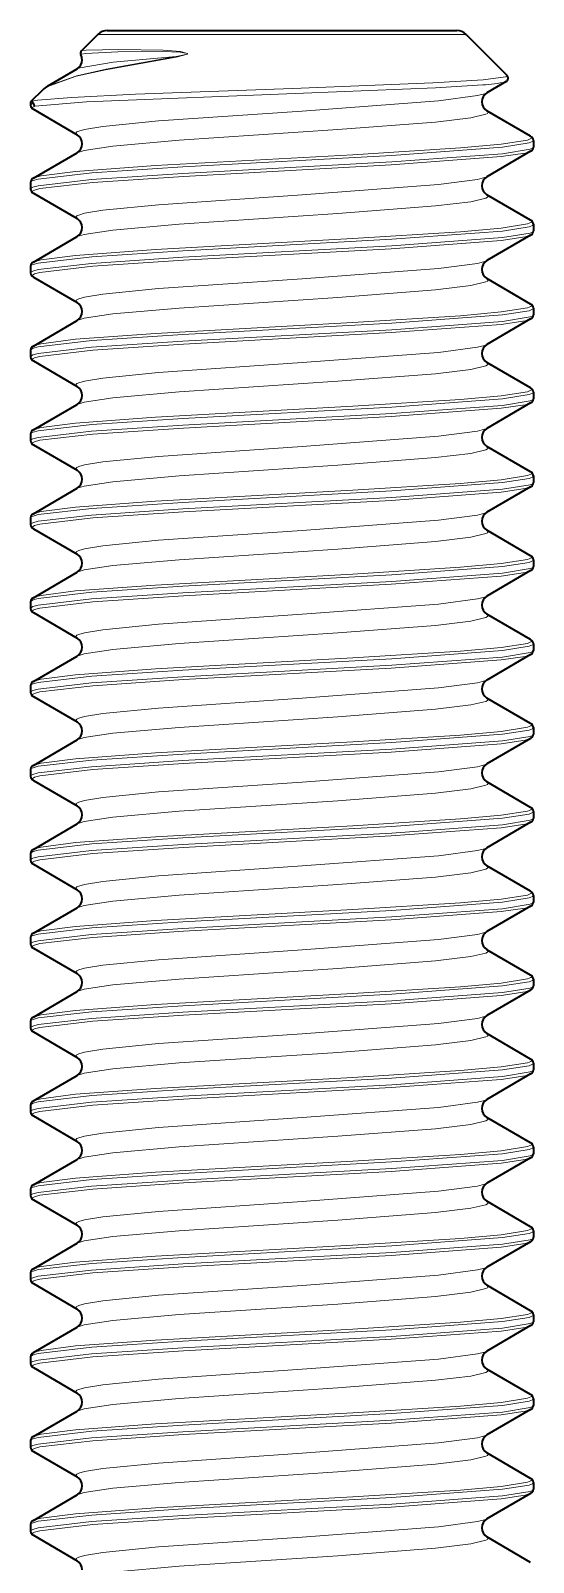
# Model space of a CAD drawing. Extents: x -131 to 1002, y -402 to 783.
# Drawn here: x 419.15 to 422.15, y -392.72 to -383.59 of the extents above; entities that cross this region are included whole.
import ezdxf

# ---------------------------------------------------------------- set-up
doc = ezdxf.new("R2010")
doc.units = 0

msp = doc.modelspace()

# ---------------------------------------------------------------- linework, layer by layer
at = {"color": 7, "lineweight": 35, "ltscale": 0.003435}
msp.add_line((419.5556, -383.6125), (419.4584, -383.7097), dxfattribs=at)
at = {"color": 7, "lineweight": 13, "ltscale": 0.051595}
msp.add_line((419.5556, -383.6125), (421.6194, -383.6125), dxfattribs=at)
at = {"color": 7, "lineweight": 35, "ltscale": 0.048939}
msp.add_line((419.6122, -383.5891), (421.5697, -383.5891), dxfattribs=at)
at = {"color": 7, "lineweight": 35, "ltscale": 0.003191}
msp.add_line((421.5697, -383.5891), (421.6974, -383.5891), dxfattribs=at)
at = {"color": 7, "lineweight": 13, "ltscale": 0.003364}
msp.add_line((421.6194, -383.6125), (421.7539, -383.6125), dxfattribs=at)
at = {"color": 7, "lineweight": 35, "ltscale": 0.008617}
msp.add_line((421.7539, -383.6125), (421.9976, -383.8562), dxfattribs=at)
at = {"color": 7, "lineweight": 13, "ltscale": 3.20525e-05}
msp.add_line((419.4545, -383.7336), (419.4545, -383.7324), dxfattribs=at)
at = {"color": 7, "lineweight": 35, "ltscale": 0.005112}
msp.add_line((419.2562, -383.9196), (419.4331, -383.817), dxfattribs=at)
at = {"color": 7, "lineweight": 13, "ltscale": 8.37602e-05}
msp.add_line((420.024, -383.7437), (420.0229, -383.7469), dxfattribs=at)
at = {"color": 7, "lineweight": 35, "ltscale": 0.00333}
msp.add_line((421.9916, -383.8928), (421.8765, -383.9597), dxfattribs=at)
at = {"color": 7, "lineweight": 35, "ltscale": 0.002551}
msp.add_line((419.2269, -383.9412), (419.1548, -384.0133), dxfattribs=at)
at = {"color": 7, "lineweight": 35, "ltscale": 0.000492096}
msp.add_line((419.1548, -384.0133), (419.1548, -384.033), dxfattribs=at)
at = {"color": 7, "lineweight": 35, "ltscale": 0.007571}
for p, q in [((419.1711, -384.0577), (419.433, -384.2097)), ((422.1384, -384.219), (421.8765, -384.067)), ((419.1711, -384.469), (419.433, -384.317)), ((419.1711, -384.5577), (419.433, -384.7097)), ((422.1384, -384.719), (421.8765, -384.567)), ((419.1711, -384.969), (419.433, -384.817)), ((419.1711, -385.0577), (419.433, -385.2097)), ((422.1384, -385.219), (421.8765, -385.067)), ((419.1711, -385.469), (419.433, -385.317)), ((419.1711, -385.5577), (419.433, -385.7097)), ((422.1384, -385.719), (421.8765, -385.567)), ((419.1711, -385.969), (419.433, -385.817)), ((419.1711, -386.0577), (419.433, -386.2097)), ((422.1384, -386.219), (421.8765, -386.067)), ((419.1711, -386.469), (419.433, -386.317)), ((419.1711, -386.5577), (419.433, -386.7097)), ((422.1384, -386.719), (421.8765, -386.567)), ((419.1711, -386.969), (419.433, -386.817)), ((419.1711, -387.0577), (419.433, -387.2097)), ((422.1384, -387.219), (421.8765, -387.067)), ((419.1711, -387.469), (419.433, -387.317)), ((419.1711, -387.5577), (419.433, -387.7097)), ((422.1384, -387.719), (421.8765, -387.567)), ((419.1711, -387.969), (419.433, -387.817)), ((419.1711, -388.0577), (419.433, -388.2097)), ((422.1384, -388.219), (421.8765, -388.067)), ((419.1711, -388.469), (419.433, -388.317)), ((419.1711, -388.5577), (419.433, -388.7097)), ((422.1384, -388.719), (421.8765, -388.567)), ((419.1711, -388.969), (419.433, -388.817)), ((419.1711, -389.0577), (419.433, -389.2097)), ((422.1384, -389.219), (421.8765, -389.067)), ((419.1711, -389.469), (419.433, -389.317)), ((419.1711, -389.5577), (419.433, -389.7097)), ((422.1384, -389.719), (421.8765, -389.567)), ((419.1711, -389.969), (419.433, -389.817)), ((419.1711, -390.0577), (419.433, -390.2097)), ((422.1384, -390.219), (421.8765, -390.067)), ((419.1711, -390.469), (419.433, -390.317)), ((419.1711, -390.5577), (419.433, -390.7097)), ((422.1384, -390.719), (421.8765, -390.567)), ((419.1711, -390.969), (419.433, -390.817)), ((419.1711, -391.0577), (419.433, -391.2097)), ((422.1384, -391.219), (421.8765, -391.067)), ((419.1711, -391.469), (419.433, -391.317)), ((419.1711, -391.5577), (419.433, -391.7097)), ((422.1384, -391.719), (421.8765, -391.567)), ((419.1711, -391.969), (419.433, -391.817)), ((419.1711, -392.0577), (419.433, -392.2097)), ((422.1384, -392.219), (421.8765, -392.067)), ((419.1711, -392.469), (419.433, -392.317)), ((419.1711, -392.5577), (419.433, -392.7097)), ((422.1384, -392.719), (421.8765, -392.567))]:
    msp.add_line(p, q, dxfattribs=at)
at = {"color": 7, "lineweight": 35, "ltscale": 0.000987244}
for p, q in [((422.1548, -384.2436), (422.1548, -384.2831)), ((419.1548, -384.4936), (419.1548, -384.5331)), ((422.1548, -384.7436), (422.1548, -384.7831)), ((419.1548, -384.9936), (419.1548, -385.0331)), ((422.1548, -385.2436), (422.1548, -385.2831)), ((419.1548, -385.4936), (419.1548, -385.5331)), ((422.1548, -385.7436), (422.1548, -385.7831)), ((419.1548, -385.9936), (419.1548, -386.0331)), ((422.1548, -386.2436), (422.1548, -386.2831)), ((419.1548, -386.4936), (419.1548, -386.5331)), ((422.1548, -386.7436), (422.1548, -386.7831)), ((419.1548, -386.9936), (419.1548, -387.0331)), ((422.1548, -387.2436), (422.1548, -387.2831)), ((419.1548, -387.4936), (419.1548, -387.5331)), ((422.1548, -387.7436), (422.1548, -387.7831)), ((419.1548, -387.9936), (419.1548, -388.0331)), ((422.1548, -388.2436), (422.1548, -388.2831)), ((419.1548, -388.4936), (419.1548, -388.5331)), ((422.1548, -388.7436), (422.1548, -388.7831)), ((419.1548, -388.9936), (419.1548, -389.0331)), ((422.1548, -389.2436), (422.1548, -389.2831)), ((419.1548, -389.4936), (419.1548, -389.5331)), ((422.1548, -389.7436), (422.1548, -389.7831)), ((419.1548, -389.9936), (419.1548, -390.0331)), ((422.1548, -390.2436), (422.1548, -390.2831)), ((419.1548, -390.4936), (419.1548, -390.5331)), ((422.1548, -390.7436), (422.1548, -390.7831)), ((419.1548, -390.9936), (419.1548, -391.0331)), ((422.1548, -391.2436), (422.1548, -391.2831)), ((419.1548, -391.4936), (419.1548, -391.5331)), ((422.1548, -391.7436), (422.1548, -391.7831)), ((419.1548, -391.9936), (419.1548, -392.0331)), ((422.1548, -392.2436), (422.1548, -392.2831)), ((419.1548, -392.4936), (419.1548, -392.5331))]:
    msp.add_line(p, q, dxfattribs=at)
at = {"color": 7, "lineweight": 35, "ltscale": 0.00757}
for p, q in [((422.1384, -384.3077), (421.8765, -384.4597)), ((422.1384, -384.8077), (421.8765, -384.9597)), ((422.1384, -385.3077), (421.8765, -385.4597)), ((422.1384, -385.8077), (421.8765, -385.9597)), ((422.1384, -386.3077), (421.8765, -386.4597)), ((422.1384, -386.8077), (421.8765, -386.9597)), ((422.1384, -387.3077), (421.8765, -387.4597)), ((422.1384, -387.8077), (421.8765, -387.9597)), ((422.1384, -388.3077), (421.8765, -388.4597)), ((422.1384, -388.8077), (421.8765, -388.9597)), ((422.1384, -389.3077), (421.8765, -389.4597)), ((422.1384, -389.8077), (421.8765, -389.9597)), ((422.1384, -390.3077), (421.8765, -390.4597)), ((422.1384, -390.8077), (421.8765, -390.9597)), ((422.1384, -391.3077), (421.8765, -391.4597)), ((422.1384, -391.8077), (421.8765, -391.9597)), ((422.1384, -392.3077), (421.8765, -392.4597))]:
    msp.add_line(p, q, dxfattribs=at)
at = {"color": 7, "lineweight": 13}
for points in [[(419.4545, -383.7324), (419.4553, -383.7315), (419.4586, -383.7299), (419.4834, -383.7252), (419.6758, -383.7149)], [(419.4584, -383.7097), (419.4625, -383.7081), (419.4853, -383.7053), (419.6806, -383.7007)], [(419.6758, -383.7149), (419.9418, -383.7136), (420.0465, -383.7179), (420.0904, -383.7257), (420.0911, -383.7266), (420.0911, -383.7277), (420.0902, -383.7287), (420.024, -383.7437)], [(419.6806, -383.7007), (419.945, -383.7062), (420.0486, -383.7141), (420.0915, -383.7251), (420.091, -383.7289), (420.0229, -383.7469)], [(420.0229, -383.7469), (419.601, -383.8218), (419.4263, -383.8614), (419.2513, -383.9233), (419.2269, -383.9412)], [(420.024, -383.7437), (419.6046, -383.8185), (419.4309, -383.8579), (419.2562, -383.9196)], [(420.024, -383.7437), (419.6477, -383.7772), (419.4504, -383.8098), (419.4331, -383.817)], [(421.8554, -383.8814), (421.5551, -383.8998), (420.719, -383.9332), (419.7802, -383.968), (419.4, -383.9869), (419.1956, -384.0043), (419.1635, -384.0103), (419.1553, -384.0133)], [(421.8522, -383.9129), (421.5699, -383.9304), (420.7834, -383.9623), (419.4877, -384.0134), (419.1801, -384.0389)], [(421.9977, -383.8563), (421.9984, -383.8575), (421.9984, -383.859), (421.9966, -383.8608), (421.9879, -383.8644), (421.8554, -383.8814)], [(421.8765, -383.9597), (421.8639, -383.9653), (421.8217, -383.9763), (421.5895, -384.0071), (420.7746, -384.0681), (419.9175, -384.127), (419.5847, -384.1599), (419.476, -384.1779), (419.4413, -384.188), (419.4312, -384.1931), (419.4272, -384.1965), (419.426, -384.1983), (419.4254, -384.2008)], [(421.8841, -384.0758), (421.8828, -384.0796), (421.8804, -384.082), (421.872, -384.087), (421.781, -384.1086), (421.5699, -384.134), (420.9869, -384.1791), (420.0416, -384.2424), (419.6455, -384.2775), (419.4744, -384.3033), (419.433, -384.317)], [(419.1711, -384.469), (419.1815, -384.4644), (419.2168, -384.4552), (419.4229, -384.4288), (419.8991, -384.3936), (421.0771, -384.3284), (421.7192, -384.288), (421.9619, -384.2661)], [(421.9619, -384.2661), (422.1187, -384.2412), (422.14, -384.2327), (422.1433, -384.2298), (422.1442, -384.2284), (422.1447, -384.2263)], [(421.9711, -384.2834), (422.1287, -384.2585), (422.15, -384.25), (422.1533, -384.2471), (422.1543, -384.2457), (422.1548, -384.2436)], [(419.1548, -384.4936), (419.1553, -384.4914), (419.1564, -384.49), (419.1599, -384.4871), (419.1689, -384.4827), (419.2, -384.4741), (419.5193, -384.437), (420.0629, -384.4009), (421.3105, -384.3326), (421.9711, -384.2834)], [(419.1548, -384.5331), (419.1553, -384.5309), (419.1563, -384.5294), (419.1598, -384.5265), (419.1687, -384.5222), (419.1996, -384.5135), (419.5185, -384.4764), (420.062, -384.4403), (421.3101, -384.372), (421.9711, -384.3228)], [(419.1648, -384.5504), (419.1653, -384.5482), (419.1663, -384.5467), (419.1698, -384.5438), (419.1787, -384.5395), (419.2095, -384.5308), (419.5267, -384.4937), (420.0667, -384.4576), (421.3069, -384.3893), (421.9628, -384.3401)], [(422.1384, -384.3077), (422.1053, -384.3187), (421.9628, -384.3401)], [(422.1548, -384.2831), (422.1545, -384.2845), (422.1526, -384.2873), (422.1488, -384.2901), (422.1357, -384.2957), (421.9711, -384.3228)], [(421.8765, -384.4597), (421.8639, -384.4653), (421.8217, -384.4763), (421.5895, -384.5071), (420.7746, -384.5681), (419.9175, -384.627), (419.5847, -384.6599), (419.476, -384.6779), (419.4413, -384.688), (419.4312, -384.6931), (419.4272, -384.6965), (419.426, -384.6983), (419.4254, -384.7008)], [(421.8841, -384.5758), (421.8828, -384.5796), (421.8804, -384.582), (421.872, -384.587), (421.781, -384.6086), (421.5699, -384.634), (420.9869, -384.6791), (420.0416, -384.7424), (419.6455, -384.7775), (419.4744, -384.8033), (419.433, -384.817)], [(421.9619, -384.7661), (422.1187, -384.7412), (422.14, -384.7327), (422.1433, -384.7298), (422.1442, -384.7284), (422.1447, -384.7263)], [(419.1548, -384.9936), (419.1553, -384.9914), (419.1564, -384.99), (419.1599, -384.9871), (419.1689, -384.9827), (419.2, -384.9741), (419.5193, -384.937), (420.0629, -384.9009), (421.3105, -384.8326), (421.9711, -384.7834)], [(419.1548, -385.0331), (419.1553, -385.0309), (419.1563, -385.0294), (419.1598, -385.0265), (419.1687, -385.0222), (419.1996, -385.0135), (419.5185, -384.9764), (420.062, -384.9403), (421.3101, -384.872), (421.9711, -384.8228)], [(419.1711, -384.969), (419.1815, -384.9644), (419.2168, -384.9552), (419.4229, -384.9288), (419.8991, -384.8936), (421.0771, -384.8284), (421.7192, -384.788), (421.9619, -384.7661)], [(422.1384, -384.8077), (422.1053, -384.8187), (421.9628, -384.8401)], [(421.9711, -384.7834), (422.1287, -384.7585), (422.15, -384.75), (422.1533, -384.7471), (422.1543, -384.7457), (422.1548, -384.7436)], [(422.1548, -384.7831), (422.1545, -384.7845), (422.1526, -384.7873), (422.1488, -384.7901), (422.1357, -384.7957), (421.9711, -384.8228)], [(419.1648, -385.0504), (419.1653, -385.0482), (419.1663, -385.0467), (419.1698, -385.0438), (419.1787, -385.0395), (419.2095, -385.0308), (419.5267, -384.9937), (420.0667, -384.9576), (421.3069, -384.8893), (421.9628, -384.8401)], [(421.8765, -384.9597), (421.8639, -384.9653), (421.8217, -384.9763), (421.5895, -385.0071), (420.7746, -385.0681), (419.9175, -385.127), (419.5847, -385.1599), (419.476, -385.1779), (419.4413, -385.188), (419.4312, -385.1931), (419.4272, -385.1965), (419.426, -385.1983), (419.4254, -385.2008)], [(421.8841, -385.0758), (421.8828, -385.0796), (421.8804, -385.082), (421.872, -385.087), (421.781, -385.1086), (421.5699, -385.134), (420.9869, -385.1791), (420.0416, -385.2424), (419.6455, -385.2775), (419.4744, -385.3033), (419.433, -385.317)], [(419.1548, -385.4936), (419.1553, -385.4914), (419.1564, -385.49), (419.1599, -385.4871), (419.1689, -385.4827), (419.2, -385.4741), (419.5193, -385.437), (420.0629, -385.4009), (421.3105, -385.3326), (421.9711, -385.2834)], [(419.1711, -385.469), (419.1815, -385.4644), (419.2168, -385.4552), (419.4229, -385.4288), (419.8991, -385.3936), (421.0771, -385.3284), (421.7192, -385.288), (421.9619, -385.2661)], [(421.9619, -385.2661), (422.1187, -385.2412), (422.14, -385.2327), (422.1433, -385.2298), (422.1442, -385.2284), (422.1447, -385.2263)], [(421.9711, -385.2834), (422.1287, -385.2585), (422.15, -385.25), (422.1533, -385.2471), (422.1543, -385.2457), (422.1548, -385.2436)], [(422.1548, -385.2831), (422.1545, -385.2845), (422.1526, -385.2873), (422.1488, -385.2901), (422.1357, -385.2957), (421.9711, -385.3228)], [(419.1548, -385.5331), (419.1553, -385.5309), (419.1563, -385.5294), (419.1598, -385.5265), (419.1687, -385.5222), (419.1996, -385.5135), (419.5185, -385.4764), (420.062, -385.4403), (421.3101, -385.372), (421.9711, -385.3228)], [(419.1648, -385.5504), (419.1653, -385.5482), (419.1663, -385.5467), (419.1698, -385.5438), (419.1787, -385.5395), (419.2095, -385.5308), (419.5267, -385.4937), (420.0667, -385.4576), (421.3069, -385.3893), (421.9628, -385.3401)], [(422.1384, -385.3077), (422.1053, -385.3187), (421.9628, -385.3401)], [(421.8765, -385.4597), (421.8639, -385.4653), (421.8217, -385.4763), (421.5895, -385.5071), (420.7746, -385.5681), (419.9175, -385.627), (419.5847, -385.6599), (419.476, -385.6779), (419.4413, -385.688), (419.4312, -385.6931), (419.4272, -385.6965), (419.426, -385.6983), (419.4254, -385.7008)], [(421.8841, -385.5758), (421.8828, -385.5796), (421.8804, -385.582), (421.872, -385.587), (421.781, -385.6086), (421.5699, -385.634), (420.9869, -385.6791), (420.0416, -385.7424), (419.6455, -385.7775), (419.4744, -385.8033), (419.433, -385.817)], [(421.9619, -385.7661), (422.1187, -385.7412), (422.14, -385.7327), (422.1433, -385.7298), (422.1442, -385.7284), (422.1447, -385.7263)], [(419.1548, -385.9936), (419.1553, -385.9914), (419.1564, -385.99), (419.1599, -385.9871), (419.1689, -385.9827), (419.2, -385.9741), (419.5193, -385.937), (420.0629, -385.9009), (421.3105, -385.8326), (421.9711, -385.7834)], [(419.1548, -386.0331), (419.1553, -386.0309), (419.1563, -386.0294), (419.1598, -386.0265), (419.1687, -386.0222), (419.1996, -386.0135), (419.5185, -385.9764), (420.062, -385.9403), (421.3101, -385.872), (421.9711, -385.8228)], [(419.1711, -385.969), (419.1815, -385.9644), (419.2168, -385.9552), (419.4229, -385.9288), (419.8991, -385.8936), (421.0771, -385.8284), (421.7192, -385.788), (421.9619, -385.7661)], [(422.1384, -385.8077), (422.1053, -385.8187), (421.9628, -385.8401)], [(421.9711, -385.7834), (422.1287, -385.7585), (422.15, -385.75), (422.1533, -385.7471), (422.1543, -385.7457), (422.1548, -385.7436)], [(422.1548, -385.7831), (422.1545, -385.7845), (422.1526, -385.7873), (422.1488, -385.7901), (422.1357, -385.7957), (421.9711, -385.8228)], [(419.1648, -386.0504), (419.1653, -386.0482), (419.1663, -386.0467), (419.1698, -386.0438), (419.1787, -386.0395), (419.2095, -386.0308), (419.5267, -385.9937), (420.0667, -385.9576), (421.3069, -385.8893), (421.9628, -385.8401)], [(421.8765, -385.9597), (421.8639, -385.9653), (421.8217, -385.9763), (421.5895, -386.0071), (420.7746, -386.0681), (419.9175, -386.127), (419.5847, -386.1599), (419.476, -386.1779), (419.4413, -386.188), (419.4312, -386.1931), (419.4272, -386.1965), (419.426, -386.1983), (419.4254, -386.2008)], [(421.8841, -386.0758), (421.8828, -386.0796), (421.8804, -386.082), (421.872, -386.087), (421.781, -386.1086), (421.5699, -386.134), (420.9869, -386.1791), (420.0416, -386.2424), (419.6455, -386.2775), (419.4744, -386.3033), (419.433, -386.317)], [(419.1548, -386.4936), (419.1553, -386.4914), (419.1564, -386.49), (419.1599, -386.4871), (419.1689, -386.4827), (419.2, -386.4741), (419.5193, -386.437), (420.0629, -386.4009), (421.3105, -386.3326), (421.9711, -386.2834)], [(419.1711, -386.469), (419.1815, -386.4644), (419.2168, -386.4552), (419.4229, -386.4288), (419.8991, -386.3936), (421.0771, -386.3284), (421.7192, -386.288), (421.9619, -386.2661)], [(421.9619, -386.2661), (422.1187, -386.2412), (422.14, -386.2327), (422.1433, -386.2298), (422.1442, -386.2284), (422.1447, -386.2263)], [(421.9711, -386.2834), (422.1287, -386.2585), (422.15, -386.25), (422.1533, -386.2471), (422.1543, -386.2457), (422.1548, -386.2436)], [(422.1548, -386.2831), (422.1545, -386.2845), (422.1526, -386.2873), (422.1488, -386.2901), (422.1357, -386.2957), (421.9711, -386.3228)], [(419.1548, -386.5331), (419.1553, -386.5309), (419.1563, -386.5294), (419.1598, -386.5265), (419.1687, -386.5222), (419.1996, -386.5135), (419.5185, -386.4764), (420.062, -386.4403), (421.3101, -386.372), (421.9711, -386.3228)], [(419.1648, -386.5504), (419.1653, -386.5482), (419.1663, -386.5467), (419.1698, -386.5438), (419.1787, -386.5395), (419.2095, -386.5308), (419.5267, -386.4937), (420.0667, -386.4576), (421.3069, -386.3893), (421.9628, -386.3401)], [(422.1384, -386.3077), (422.1053, -386.3187), (421.9628, -386.3401)], [(421.8765, -386.4597), (421.8639, -386.4653), (421.8217, -386.4763), (421.5895, -386.5071), (420.7746, -386.5681), (419.9175, -386.627), (419.5847, -386.6599), (419.476, -386.6779), (419.4413, -386.688), (419.4312, -386.6931), (419.4272, -386.6965), (419.426, -386.6983), (419.4254, -386.7008)], [(421.8841, -386.5758), (421.8828, -386.5796), (421.8804, -386.582), (421.872, -386.587), (421.781, -386.6086), (421.5699, -386.634), (420.9869, -386.6791), (420.0416, -386.7424), (419.6455, -386.7775), (419.4744, -386.8033), (419.433, -386.817)], [(421.9619, -386.7661), (422.1187, -386.7412), (422.14, -386.7327), (422.1433, -386.7298), (422.1442, -386.7284), (422.1447, -386.7263)], [(421.9711, -386.7834), (422.1287, -386.7585), (422.15, -386.75), (422.1533, -386.7471), (422.1543, -386.7457), (422.1548, -386.7436)], [(419.1548, -386.9936), (419.1553, -386.9914), (419.1564, -386.99), (419.1599, -386.9871), (419.1689, -386.9827), (419.2, -386.9741), (419.5193, -386.937), (420.0629, -386.9009), (421.3105, -386.8326), (421.9711, -386.7834)], [(419.1548, -387.0331), (419.1553, -387.0309), (419.1563, -387.0294), (419.1598, -387.0265), (419.1687, -387.0222), (419.1996, -387.0135), (419.5185, -386.9764), (420.062, -386.9403), (421.3101, -386.872), (421.9711, -386.8228)], [(419.1711, -386.969), (419.1815, -386.9644), (419.2168, -386.9552), (419.4229, -386.9288), (419.8991, -386.8936), (421.0771, -386.8284), (421.7192, -386.788), (421.9619, -386.7661)], [(422.1384, -386.8077), (422.1053, -386.8187), (421.9628, -386.8401)], [(422.1548, -386.7831), (422.1545, -386.7845), (422.1526, -386.7873), (422.1488, -386.7901), (422.1357, -386.7957), (421.9711, -386.8228)], [(419.1648, -387.0504), (419.1653, -387.0482), (419.1663, -387.0467), (419.1698, -387.0438), (419.1787, -387.0395), (419.2095, -387.0308), (419.5267, -386.9937), (420.0667, -386.9576), (421.3069, -386.8893), (421.9628, -386.8401)], [(421.8765, -386.9597), (421.8639, -386.9653), (421.8217, -386.9763), (421.5895, -387.0071), (420.7746, -387.0681), (419.9175, -387.127), (419.5847, -387.1599), (419.476, -387.1779), (419.4413, -387.188), (419.4312, -387.1931), (419.4272, -387.1965), (419.426, -387.1983), (419.4254, -387.2008)], [(421.8841, -387.0758), (421.8828, -387.0796), (421.8804, -387.082), (421.872, -387.087), (421.781, -387.1086), (421.5699, -387.134), (420.9869, -387.1791), (420.0416, -387.2424), (419.6455, -387.2775), (419.4744, -387.3033), (419.433, -387.317)], [(419.1548, -387.4936), (419.1553, -387.4914), (419.1564, -387.49), (419.1599, -387.4871), (419.1689, -387.4827), (419.2, -387.4741), (419.5193, -387.437), (420.0629, -387.4009), (421.3105, -387.3326), (421.9711, -387.2834)], [(419.1711, -387.469), (419.1815, -387.4644), (419.2168, -387.4552), (419.4229, -387.4288), (419.8991, -387.3936), (421.0771, -387.3284), (421.7192, -387.288), (421.9619, -387.2661)], [(421.9619, -387.2661), (422.1187, -387.2412), (422.14, -387.2327), (422.1433, -387.2298), (422.1442, -387.2284), (422.1447, -387.2263)], [(421.9711, -387.2834), (422.1287, -387.2585), (422.15, -387.25), (422.1533, -387.2471), (422.1543, -387.2457), (422.1548, -387.2436)], [(422.1548, -387.2831), (422.1545, -387.2845), (422.1526, -387.2873), (422.1488, -387.2901), (422.1357, -387.2957), (421.9711, -387.3228)], [(419.1548, -387.5331), (419.1553, -387.5309), (419.1563, -387.5294), (419.1598, -387.5265), (419.1687, -387.5222), (419.1996, -387.5135), (419.5185, -387.4764), (420.062, -387.4403), (421.3101, -387.372), (421.9711, -387.3228)], [(419.1648, -387.5504), (419.1653, -387.5482), (419.1663, -387.5467), (419.1698, -387.5438), (419.1787, -387.5395), (419.2095, -387.5308), (419.5267, -387.4937), (420.0667, -387.4576), (421.3069, -387.3893), (421.9628, -387.3401)], [(422.1384, -387.3077), (422.1053, -387.3187), (421.9628, -387.3401)], [(421.8765, -387.4597), (421.8639, -387.4653), (421.8217, -387.4763), (421.5895, -387.5071), (420.7746, -387.5681), (419.9175, -387.627), (419.5847, -387.6599), (419.476, -387.6779), (419.4413, -387.688), (419.4312, -387.6931), (419.4272, -387.6965), (419.426, -387.6983), (419.4254, -387.7008)], [(421.8841, -387.5758), (421.8828, -387.5796), (421.8804, -387.582), (421.872, -387.587), (421.781, -387.6086), (421.5699, -387.634), (420.9869, -387.6791), (420.0416, -387.7424), (419.6455, -387.7775), (419.4744, -387.8033), (419.433, -387.817)], [(421.9619, -387.7661), (422.1187, -387.7412), (422.14, -387.7327), (422.1433, -387.7298), (422.1442, -387.7284), (422.1447, -387.7263)], [(421.9711, -387.7834), (422.1287, -387.7585), (422.15, -387.75), (422.1533, -387.7471), (422.1543, -387.7457), (422.1548, -387.7436)], [(419.1548, -387.9936), (419.1553, -387.9914), (419.1564, -387.99), (419.1599, -387.9871), (419.1689, -387.9827), (419.2, -387.9741), (419.5193, -387.937), (420.0629, -387.9009), (421.3105, -387.8326), (421.9711, -387.7834)], [(419.1548, -388.0331), (419.1553, -388.0309), (419.1563, -388.0294), (419.1598, -388.0265), (419.1687, -388.0222), (419.1996, -388.0135), (419.5185, -387.9764), (420.062, -387.9403), (421.3101, -387.872), (421.9711, -387.8228)], [(419.1648, -388.0504), (419.1653, -388.0482), (419.1663, -388.0467), (419.1698, -388.0438), (419.1787, -388.0395), (419.2095, -388.0308), (419.5267, -387.9937), (420.0667, -387.9576), (421.3069, -387.8893), (421.9628, -387.8401)], [(419.1711, -387.969), (419.1815, -387.9644), (419.2168, -387.9552), (419.4229, -387.9288), (419.8991, -387.8936), (421.0771, -387.8284), (421.7192, -387.788), (421.9619, -387.7661)], [(422.1384, -387.8077), (422.1053, -387.8187), (421.9628, -387.8401)], [(422.1548, -387.7831), (422.1545, -387.7845), (422.1526, -387.7873), (422.1488, -387.7901), (422.1357, -387.7957), (421.9711, -387.8228)], [(421.8765, -387.9597), (421.8639, -387.9653), (421.8217, -387.9763), (421.5895, -388.0071), (420.7746, -388.0681), (419.9175, -388.127), (419.5847, -388.1599), (419.476, -388.1779), (419.4413, -388.188), (419.4312, -388.1931), (419.4272, -388.1965), (419.426, -388.1983), (419.4254, -388.2008)], [(421.8841, -388.0758), (421.8828, -388.0796), (421.8804, -388.082), (421.872, -388.087), (421.781, -388.1086), (421.5699, -388.134), (420.9869, -388.1791), (420.0416, -388.2424), (419.6455, -388.2775), (419.4744, -388.3033), (419.433, -388.317)], [(419.1548, -388.4936), (419.1553, -388.4914), (419.1564, -388.49), (419.1599, -388.4871), (419.1689, -388.4827), (419.2, -388.4741), (419.5193, -388.437), (420.0629, -388.4009), (421.3105, -388.3326), (421.9711, -388.2834)], [(419.1711, -388.469), (419.1815, -388.4644), (419.2168, -388.4552), (419.4229, -388.4288), (419.8991, -388.3936), (421.0771, -388.3284), (421.7192, -388.288), (421.9619, -388.2661)], [(421.9619, -388.2661), (422.1187, -388.2412), (422.14, -388.2327), (422.1433, -388.2298), (422.1442, -388.2284), (422.1447, -388.2263)], [(421.9711, -388.2834), (422.1287, -388.2585), (422.15, -388.25), (422.1533, -388.2471), (422.1543, -388.2457), (422.1548, -388.2436)], [(422.1548, -388.2831), (422.1545, -388.2845), (422.1526, -388.2873), (422.1488, -388.2901), (422.1357, -388.2957), (421.9711, -388.3228)], [(419.1548, -388.5331), (419.1553, -388.5309), (419.1563, -388.5294), (419.1598, -388.5265), (419.1687, -388.5222), (419.1996, -388.5135), (419.5185, -388.4764), (420.062, -388.4403), (421.3101, -388.372), (421.9711, -388.3228)], [(419.1648, -388.5504), (419.1653, -388.5482), (419.1663, -388.5467), (419.1698, -388.5438), (419.1787, -388.5395), (419.2095, -388.5308), (419.5267, -388.4937), (420.0667, -388.4576), (421.3069, -388.3893), (421.9628, -388.3401)], [(422.1384, -388.3077), (422.1053, -388.3187), (421.9628, -388.3401)], [(421.8765, -388.4597), (421.8639, -388.4653), (421.8217, -388.4763), (421.5895, -388.5071), (420.7746, -388.5681), (419.9175, -388.627), (419.5847, -388.6599), (419.476, -388.6779), (419.4413, -388.688), (419.4312, -388.6931), (419.4272, -388.6965), (419.426, -388.6983), (419.4254, -388.7008)], [(421.8841, -388.5758), (421.8828, -388.5796), (421.8804, -388.582), (421.872, -388.587), (421.781, -388.6086), (421.5699, -388.634), (420.9869, -388.6791), (420.0416, -388.7424), (419.6455, -388.7775), (419.4744, -388.8033), (419.433, -388.817)], [(421.9619, -388.7661), (422.1187, -388.7412), (422.14, -388.7327), (422.1433, -388.7298), (422.1442, -388.7284), (422.1447, -388.7263)], [(421.9711, -388.7834), (422.1287, -388.7585), (422.15, -388.75), (422.1533, -388.7471), (422.1543, -388.7457), (422.1548, -388.7436)], [(419.1548, -388.9936), (419.1553, -388.9914), (419.1564, -388.99), (419.1599, -388.9871), (419.1689, -388.9827), (419.2, -388.9741), (419.5193, -388.937), (420.0629, -388.9009), (421.3105, -388.8326), (421.9711, -388.7834)], [(419.1548, -389.0331), (419.1553, -389.0309), (419.1563, -389.0294), (419.1598, -389.0265), (419.1687, -389.0222), (419.1996, -389.0135), (419.5185, -388.9764), (420.062, -388.9403), (421.3101, -388.872), (421.9711, -388.8228)], [(419.1648, -389.0504), (419.1653, -389.0482), (419.1663, -389.0467), (419.1698, -389.0438), (419.1787, -389.0395), (419.2095, -389.0308), (419.5267, -388.9937), (420.0667, -388.9576), (421.3069, -388.8893), (421.9628, -388.8401)], [(419.1711, -388.969), (419.1815, -388.9644), (419.2168, -388.9552), (419.4229, -388.9288), (419.8991, -388.8936), (421.0771, -388.8284), (421.7192, -388.788), (421.9619, -388.7661)], [(422.1384, -388.8077), (422.1053, -388.8187), (421.9628, -388.8401)], [(422.1548, -388.7831), (422.1545, -388.7845), (422.1526, -388.7873), (422.1488, -388.7901), (422.1357, -388.7957), (421.9711, -388.8228)], [(421.8765, -388.9597), (421.8639, -388.9653), (421.8217, -388.9763), (421.5895, -389.0071), (420.7746, -389.0681), (419.9175, -389.127), (419.5847, -389.1599), (419.476, -389.1779), (419.4413, -389.188), (419.4312, -389.1931), (419.4272, -389.1965), (419.426, -389.1983), (419.4254, -389.2008)], [(421.8841, -389.0758), (421.8828, -389.0796), (421.8804, -389.082), (421.872, -389.087), (421.781, -389.1086), (421.5699, -389.134), (420.9869, -389.1791), (420.0416, -389.2424), (419.6455, -389.2775), (419.4744, -389.3033), (419.433, -389.317)], [(419.1548, -389.4936), (419.1553, -389.4914), (419.1564, -389.49), (419.1599, -389.4871), (419.1689, -389.4827), (419.2, -389.4741), (419.5193, -389.437), (420.0629, -389.4009), (421.3105, -389.3326), (421.9711, -389.2834)], [(419.1711, -389.469), (419.1815, -389.4644), (419.2168, -389.4552), (419.4229, -389.4288), (419.8991, -389.3936), (421.0771, -389.3284), (421.7192, -389.288), (421.9619, -389.2661)], [(421.9619, -389.2661), (422.1187, -389.2412), (422.14, -389.2327), (422.1433, -389.2298), (422.1442, -389.2284), (422.1447, -389.2263)], [(421.9711, -389.2834), (422.1287, -389.2585), (422.15, -389.25), (422.1533, -389.2471), (422.1543, -389.2457), (422.1548, -389.2436)], [(422.1548, -389.2831), (422.1545, -389.2845), (422.1526, -389.2873), (422.1488, -389.2901), (422.1357, -389.2957), (421.9711, -389.3228)], [(419.1548, -389.5331), (419.1553, -389.5309), (419.1563, -389.5294), (419.1598, -389.5265), (419.1687, -389.5222), (419.1996, -389.5135), (419.5185, -389.4764), (420.062, -389.4403), (421.3101, -389.372), (421.9711, -389.3228)], [(419.1648, -389.5504), (419.1653, -389.5482), (419.1663, -389.5467), (419.1698, -389.5438), (419.1787, -389.5395), (419.2095, -389.5308), (419.5267, -389.4937), (420.0667, -389.4576), (421.3069, -389.3893), (421.9628, -389.3401)], [(422.1384, -389.3077), (422.1053, -389.3187), (421.9628, -389.3401)], [(421.8765, -389.4597), (421.8639, -389.4653), (421.8217, -389.4763), (421.5895, -389.5071), (420.7746, -389.5681), (419.9175, -389.627), (419.5847, -389.6599), (419.476, -389.6779), (419.4413, -389.688), (419.4312, -389.6931), (419.4272, -389.6965), (419.426, -389.6983), (419.4254, -389.7008)], [(421.8841, -389.5758), (421.8828, -389.5796), (421.8804, -389.582), (421.872, -389.587), (421.781, -389.6086), (421.5699, -389.634), (420.9869, -389.6791), (420.0416, -389.7424), (419.6455, -389.7775), (419.4744, -389.8033), (419.433, -389.817)], [(421.9619, -389.7661), (422.1187, -389.7412), (422.14, -389.7327), (422.1433, -389.7298), (422.1442, -389.7284), (422.1447, -389.7263)], [(421.9711, -389.7834), (422.1287, -389.7585), (422.15, -389.75), (422.1533, -389.7471), (422.1543, -389.7457), (422.1548, -389.7436)], [(419.1548, -389.9936), (419.1553, -389.9914), (419.1564, -389.99), (419.1599, -389.9871), (419.1689, -389.9827), (419.2, -389.9741), (419.5193, -389.937), (420.0629, -389.9009), (421.3105, -389.8326), (421.9711, -389.7834)], [(419.1548, -390.0331), (419.1553, -390.0309), (419.1563, -390.0294), (419.1598, -390.0265), (419.1687, -390.0222), (419.1996, -390.0135), (419.5185, -389.9764), (420.062, -389.9403), (421.3101, -389.872), (421.9711, -389.8228)], [(419.1648, -390.0504), (419.1653, -390.0482), (419.1663, -390.0467), (419.1698, -390.0438), (419.1787, -390.0395), (419.2095, -390.0308), (419.5267, -389.9937), (420.0667, -389.9576), (421.3069, -389.8893), (421.9628, -389.8401)], [(419.1711, -389.969), (419.1815, -389.9644), (419.2168, -389.9552), (419.4229, -389.9288), (419.8991, -389.8936), (421.0771, -389.8284), (421.7192, -389.788), (421.9619, -389.7661)], [(422.1384, -389.8077), (422.1053, -389.8187), (421.9628, -389.8401)], [(422.1548, -389.7831), (422.1545, -389.7845), (422.1526, -389.7873), (422.1488, -389.7901), (422.1357, -389.7957), (421.9711, -389.8228)], [(421.8765, -389.9597), (421.8639, -389.9653), (421.8217, -389.9763), (421.5895, -390.0071), (420.7746, -390.0681), (419.9175, -390.127), (419.5847, -390.1599), (419.476, -390.1779), (419.4413, -390.188), (419.4312, -390.1931), (419.4272, -390.1965), (419.426, -390.1983), (419.4254, -390.2008)], [(421.8841, -390.0758), (421.8828, -390.0796), (421.8804, -390.082), (421.872, -390.087), (421.781, -390.1086), (421.5699, -390.134), (420.9869, -390.1791), (420.0416, -390.2424), (419.6455, -390.2775), (419.4744, -390.3033), (419.433, -390.317)], [(419.1548, -390.4936), (419.1553, -390.4914), (419.1564, -390.49), (419.1599, -390.4871), (419.1689, -390.4827), (419.2, -390.4741), (419.5193, -390.437), (420.0629, -390.4009), (421.3105, -390.3326), (421.9711, -390.2834)], [(419.1711, -390.469), (419.1815, -390.4644), (419.2168, -390.4552), (419.4229, -390.4288), (419.8991, -390.3936), (421.0771, -390.3284), (421.7192, -390.288), (421.9619, -390.2661)], [(421.9619, -390.2661), (422.1187, -390.2412), (422.14, -390.2327), (422.1433, -390.2298), (422.1442, -390.2284), (422.1447, -390.2263)], [(421.9711, -390.2834), (422.1287, -390.2585), (422.15, -390.25), (422.1533, -390.2471), (422.1543, -390.2457), (422.1548, -390.2436)], [(422.1548, -390.2831), (422.1545, -390.2845), (422.1526, -390.2873), (422.1488, -390.2901), (422.1357, -390.2957), (421.9711, -390.3228)], [(419.1548, -390.5331), (419.1553, -390.5309), (419.1563, -390.5294), (419.1598, -390.5265), (419.1687, -390.5222), (419.1996, -390.5135), (419.5185, -390.4764), (420.062, -390.4403), (421.3101, -390.372), (421.9711, -390.3228)], [(419.1648, -390.5504), (419.1653, -390.5482), (419.1663, -390.5467), (419.1698, -390.5438), (419.1787, -390.5395), (419.2095, -390.5308), (419.5267, -390.4937), (420.0667, -390.4576), (421.3069, -390.3893), (421.9628, -390.3401)], [(422.1384, -390.3077), (422.1053, -390.3187), (421.9628, -390.3401)], [(421.8765, -390.4597), (421.8639, -390.4653), (421.8217, -390.4763), (421.5895, -390.5071), (420.7746, -390.5681), (419.9175, -390.627), (419.5847, -390.6599), (419.476, -390.6779), (419.4413, -390.688), (419.4312, -390.6931), (419.4272, -390.6965), (419.426, -390.6983), (419.4254, -390.7008)], [(421.8841, -390.5758), (421.8828, -390.5796), (421.8804, -390.582), (421.872, -390.587), (421.781, -390.6086), (421.5699, -390.634), (420.9869, -390.6791), (420.0416, -390.7424), (419.6455, -390.7775), (419.4744, -390.8033), (419.433, -390.817)], [(421.9619, -390.7661), (422.1187, -390.7412), (422.14, -390.7327), (422.1433, -390.7298), (422.1442, -390.7284), (422.1447, -390.7263)], [(421.9711, -390.7834), (422.1287, -390.7585), (422.15, -390.75), (422.1533, -390.7471), (422.1543, -390.7457), (422.1548, -390.7436)], [(419.1548, -390.9936), (419.1553, -390.9914), (419.1564, -390.99), (419.1599, -390.9871), (419.1689, -390.9827), (419.2, -390.9741), (419.5193, -390.937), (420.0629, -390.9009), (421.3105, -390.8326), (421.9711, -390.7834)], [(419.1548, -391.0331), (419.1553, -391.0309), (419.1563, -391.0294), (419.1598, -391.0265), (419.1687, -391.0222), (419.1996, -391.0135), (419.5185, -390.9764), (420.062, -390.9403), (421.3101, -390.872), (421.9711, -390.8228)], [(419.1648, -391.0504), (419.1653, -391.0482), (419.1663, -391.0467), (419.1698, -391.0438), (419.1787, -391.0395), (419.2095, -391.0308), (419.5267, -390.9937), (420.0667, -390.9576), (421.3069, -390.8893), (421.9628, -390.8401)], [(419.1711, -390.969), (419.1815, -390.9644), (419.2168, -390.9552), (419.4229, -390.9288), (419.8991, -390.8936), (421.0771, -390.8284), (421.7192, -390.788), (421.9619, -390.7661)], [(422.1384, -390.8077), (422.1053, -390.8187), (421.9628, -390.8401)], [(422.1548, -390.7831), (422.1545, -390.7845), (422.1526, -390.7873), (422.1488, -390.7901), (422.1357, -390.7957), (421.9711, -390.8228)], [(421.8765, -390.9597), (421.8639, -390.9653), (421.8217, -390.9763), (421.5895, -391.0071), (420.7746, -391.0681), (419.9175, -391.127), (419.5847, -391.1599), (419.476, -391.1779), (419.4413, -391.188), (419.4312, -391.1931), (419.4272, -391.1965), (419.426, -391.1983), (419.4254, -391.2008)], [(421.8841, -391.0758), (421.8828, -391.0796), (421.8804, -391.082), (421.872, -391.087), (421.781, -391.1086), (421.5699, -391.134), (420.9869, -391.1791), (420.0416, -391.2424), (419.6455, -391.2775), (419.4744, -391.3033), (419.433, -391.317)], [(419.1548, -391.4936), (419.1553, -391.4914), (419.1564, -391.49), (419.1599, -391.4871), (419.1689, -391.4827), (419.2, -391.4741), (419.5193, -391.437), (420.0629, -391.4009), (421.3105, -391.3326), (421.9711, -391.2834)], [(419.1711, -391.469), (419.1815, -391.4644), (419.2168, -391.4552), (419.4229, -391.4288), (419.8991, -391.3936), (421.0771, -391.3284), (421.7192, -391.288), (421.9619, -391.2661)], [(421.9619, -391.2661), (422.1187, -391.2412), (422.14, -391.2327), (422.1433, -391.2298), (422.1442, -391.2284), (422.1447, -391.2263)], [(422.1384, -391.3077), (422.1053, -391.3187), (421.9628, -391.3401)], [(421.9711, -391.2834), (422.1287, -391.2585), (422.15, -391.25), (422.1533, -391.2471), (422.1543, -391.2457), (422.1548, -391.2436)], [(422.1548, -391.2831), (422.1545, -391.2845), (422.1526, -391.2873), (422.1488, -391.2901), (422.1357, -391.2957), (421.9711, -391.3228)], [(419.1548, -391.5331), (419.1553, -391.5309), (419.1563, -391.5294), (419.1598, -391.5265), (419.1687, -391.5222), (419.1996, -391.5135), (419.5185, -391.4764), (420.062, -391.4403), (421.3101, -391.372), (421.9711, -391.3228)], [(419.1648, -391.5504), (419.1653, -391.5482), (419.1663, -391.5467), (419.1698, -391.5438), (419.1787, -391.5395), (419.2095, -391.5308), (419.5267, -391.4937), (420.0667, -391.4576), (421.3069, -391.3893), (421.9628, -391.3401)], [(421.8765, -391.4597), (421.8639, -391.4653), (421.8217, -391.4763), (421.5895, -391.5071), (420.7746, -391.5681), (419.9175, -391.627), (419.5847, -391.6599), (419.476, -391.6779), (419.4413, -391.688), (419.4312, -391.6931), (419.4272, -391.6965), (419.426, -391.6983), (419.4254, -391.7008)], [(421.8841, -391.5758), (421.8828, -391.5796), (421.8804, -391.582), (421.872, -391.587), (421.781, -391.6086), (421.5699, -391.634), (420.9869, -391.6791), (420.0416, -391.7424), (419.6455, -391.7775), (419.4744, -391.8033), (419.433, -391.817)], [(419.1711, -391.969), (419.1815, -391.9644), (419.2168, -391.9552), (419.4229, -391.9288), (419.8991, -391.8936), (421.0771, -391.8284), (421.7192, -391.788), (421.9619, -391.7661)], [(421.9619, -391.7661), (422.1187, -391.7412), (422.14, -391.7327), (422.1433, -391.7298), (422.1442, -391.7284), (422.1447, -391.7263)], [(421.9711, -391.7834), (422.1287, -391.7585), (422.15, -391.75), (422.1533, -391.7471), (422.1543, -391.7457), (422.1548, -391.7436)], [(419.1548, -391.9936), (419.1553, -391.9914), (419.1564, -391.99), (419.1599, -391.9871), (419.1689, -391.9827), (419.2, -391.9741), (419.5193, -391.937), (420.0629, -391.9009), (421.3105, -391.8326), (421.9711, -391.7834)], [(419.1548, -392.0331), (419.1553, -392.0309), (419.1563, -392.0294), (419.1598, -392.0265), (419.1687, -392.0222), (419.1996, -392.0135), (419.5185, -391.9764), (420.062, -391.9403), (421.3101, -391.872), (421.9711, -391.8228)], [(419.1648, -392.0504), (419.1653, -392.0482), (419.1663, -392.0467), (419.1698, -392.0438), (419.1787, -392.0395), (419.2095, -392.0308), (419.5267, -391.9937), (420.0667, -391.9576), (421.3069, -391.8893), (421.9628, -391.8401)], [(422.1384, -391.8077), (422.1053, -391.8187), (421.9628, -391.8401)], [(422.1548, -391.7831), (422.1545, -391.7845), (422.1526, -391.7873), (422.1488, -391.7901), (422.1357, -391.7957), (421.9711, -391.8228)], [(421.8765, -391.9597), (421.8639, -391.9653), (421.8217, -391.9763), (421.5895, -392.0071), (420.7746, -392.0681), (419.9175, -392.127), (419.5847, -392.1599), (419.476, -392.1779), (419.4413, -392.188), (419.4312, -392.1931), (419.4272, -392.1965), (419.426, -392.1983), (419.4254, -392.2008)], [(421.8841, -392.0758), (421.8828, -392.0796), (421.8804, -392.082), (421.872, -392.087), (421.781, -392.1086), (421.5699, -392.134), (420.9869, -392.1791), (420.0416, -392.2424), (419.6455, -392.2775), (419.4744, -392.3033), (419.433, -392.317)], [(419.1548, -392.4936), (419.1553, -392.4914), (419.1564, -392.49), (419.1599, -392.4871), (419.1689, -392.4827), (419.2, -392.4741), (419.5193, -392.437), (420.0629, -392.4009), (421.3105, -392.3326), (421.9711, -392.2834)], [(419.1711, -392.469), (419.1815, -392.4644), (419.2168, -392.4552), (419.4229, -392.4288), (419.8991, -392.3936), (421.0771, -392.3284), (421.7192, -392.288), (421.9619, -392.2661)], [(421.9619, -392.2661), (422.1187, -392.2412), (422.14, -392.2327), (422.1433, -392.2298), (422.1442, -392.2284), (422.1447, -392.2263)], [(422.1384, -392.3077), (422.1053, -392.3187), (421.9628, -392.3401)], [(421.9711, -392.2834), (422.1287, -392.2585), (422.15, -392.25), (422.1533, -392.2471), (422.1543, -392.2457), (422.1548, -392.2436)], [(422.1548, -392.2831), (422.1545, -392.2845), (422.1526, -392.2873), (422.1488, -392.2901), (422.1357, -392.2957), (421.9711, -392.3228)], [(419.1548, -392.5331), (419.1553, -392.5309), (419.1563, -392.5294), (419.1598, -392.5265), (419.1687, -392.5222), (419.1996, -392.5135), (419.5185, -392.4764), (420.062, -392.4403), (421.3101, -392.372), (421.9711, -392.3228)], [(419.1648, -392.5504), (419.1653, -392.5482), (419.1663, -392.5467), (419.1698, -392.5438), (419.1787, -392.5395), (419.2095, -392.5308), (419.5267, -392.4937), (420.0667, -392.4576), (421.3069, -392.3893), (421.9628, -392.3401)], [(421.8765, -392.4597), (421.8639, -392.4653), (421.8217, -392.4763), (421.5895, -392.5071), (420.7746, -392.5681), (419.9175, -392.627), (419.5847, -392.6599), (419.476, -392.6779), (419.4413, -392.688), (419.4312, -392.6931), (419.4272, -392.6965), (419.426, -392.6983), (419.4254, -392.7008)], [(421.8841, -392.5758), (421.8828, -392.5796), (421.8804, -392.582), (421.872, -392.587), (421.781, -392.6086), (421.5699, -392.634), (420.9869, -392.6791), (420.0416, -392.7424), (419.6455, -392.7775), (419.4744, -392.8033), (419.433, -392.817)]]:
    msp.add_lwpolyline(points, dxfattribs=at)
at = {"color": 7, "lineweight": 35}
for centre, radius, start, end in [((419.6122, -383.6691), 0.08, 90.00449, 134.99551), ((421.6974, -383.6691), 0.08, 45.00449, 89.99551), ((419.4731, -383.7244), 0.0208, 134.89565, 206.39478), ((419.3982, -383.7643), 0.0632, 303.55023, 0.91563), ((419.395, -383.7633), 0.0665, 359.99328, 26.51079), ((421.9814, -383.8723), 0.0228, 296.33861, 44.67527), ((419.3261, -384.0458), 0.1442, 118.9812, 133.49237), ((421.9113, -384.0123), 0.0632, 123.52556, 180.91799), ((419.1837, -384.0313), 0.0291, 183.41838, 244.56577), ((419.1567, -384.0288), 0.0153, 28.09417, 95.13306), ((419.1903, -384.0215), 0.0202, 180.30603, 239.66114), ((421.9113, -384.0143), 0.0632, 179.08201, 236.47444), ((419.3982, -384.2623), 0.0632, 359.08201, 56.47445), ((419.3982, -384.2643), 0.0632, 303.52555, 0.91799), ((422.1259, -384.2453), 0.0291, 3.41001, 64.52669), ((422.1258, -384.2813), 0.0291, 295.43422, 356.58162), ((421.9113, -384.5123), 0.0632, 123.52554, 180.91799), ((419.1837, -384.4953), 0.0291, 115.47284, 176.59062), ((419.1837, -384.5313), 0.0291, 183.41838, 244.56577), ((421.9113, -384.5143), 0.0632, 179.08201, 236.47444), ((419.3982, -384.7623), 0.0632, 359.08201, 56.47445), ((422.1259, -384.7453), 0.0291, 3.40937, 64.52715), ((419.3982, -384.7643), 0.0632, 303.52555, 0.91799), ((422.1258, -384.7813), 0.0291, 295.43422, 356.58162), ((419.1837, -384.9953), 0.0291, 115.47284, 176.59062), ((421.9113, -385.0123), 0.0632, 123.52554, 180.91799), ((419.1837, -385.0313), 0.0291, 183.41838, 244.56577), ((421.9113, -385.0143), 0.0632, 179.08201, 236.47444), ((419.3982, -385.2623), 0.0632, 359.08201, 56.47445), ((419.3982, -385.2643), 0.0632, 303.52555, 0.91799), ((422.1258, -385.2813), 0.0291, 295.43422, 356.58162), ((422.1259, -385.2453), 0.0291, 3.40937, 64.52715), ((421.9113, -385.5123), 0.0632, 123.52556, 180.91799), ((419.1837, -385.4953), 0.0291, 115.47284, 176.59062), ((419.1837, -385.5313), 0.0291, 183.41838, 244.56577), ((421.9113, -385.5143), 0.0632, 179.08201, 236.47446), ((419.3982, -385.7623), 0.0632, 359.08201, 56.47445), ((422.1259, -385.7453), 0.0291, 3.40937, 64.52715), ((419.3982, -385.7643), 0.0632, 303.52555, 0.91799), ((422.1258, -385.7813), 0.0291, 295.43422, 356.58162), ((419.1837, -385.9953), 0.0291, 115.47284, 176.59062), ((421.9113, -386.0123), 0.0632, 123.52556, 180.91799), ((421.9113, -386.0143), 0.0632, 179.08201, 236.47446), ((419.1837, -386.0313), 0.0291, 183.41838, 244.56577), ((419.3982, -386.2623), 0.0632, 359.08201, 56.47445), ((419.3982, -386.2643), 0.0632, 303.52555, 0.91799), ((422.1258, -386.2813), 0.0291, 295.43422, 356.58162), ((422.1259, -386.2453), 0.0291, 3.40937, 64.52715), ((419.1837, -386.4953), 0.0291, 115.47284, 176.59062), ((421.9113, -386.5123), 0.0632, 123.52556, 180.91799), ((419.1837, -386.5313), 0.0291, 183.41838, 244.56577), ((421.9113, -386.5143), 0.0632, 179.08201, 236.47446), ((419.3982, -386.7623), 0.0632, 359.08201, 56.47445), ((422.1259, -386.7453), 0.0291, 3.40937, 64.52715), ((419.3982, -386.7643), 0.0632, 303.52555, 0.91799), ((422.1258, -386.7813), 0.0291, 295.43422, 356.58162), ((419.1837, -386.9953), 0.0291, 115.47284, 176.59062), ((421.9113, -387.0123), 0.0632, 123.52556, 180.91799), ((421.9113, -387.0143), 0.0632, 179.08201, 236.47446), ((419.1837, -387.0313), 0.0291, 183.41838, 244.56577), ((419.3982, -387.2623), 0.0632, 359.08201, 56.47445), ((419.3982, -387.2643), 0.0632, 303.52555, 0.91799), ((422.1258, -387.2813), 0.0291, 295.43422, 356.58162), ((422.1259, -387.2453), 0.0291, 3.40937, 64.52715), ((419.1837, -387.4953), 0.0291, 115.47284, 176.59062), ((421.9113, -387.5123), 0.0632, 123.52554, 180.91799), ((419.1837, -387.5313), 0.0291, 183.41838, 244.56577), ((421.9113, -387.5143), 0.0632, 179.08201, 236.47444), ((419.3982, -387.7623), 0.0632, 359.08201, 56.47445), ((422.1259, -387.7453), 0.0291, 3.40937, 64.52715), ((419.3982, -387.7643), 0.0632, 303.52555, 0.91799), ((422.1258, -387.7813), 0.0291, 295.43422, 356.58162), ((419.1837, -387.9953), 0.0291, 115.47284, 176.59062), ((421.9113, -388.0123), 0.0632, 123.52556, 180.91799), ((421.9113, -388.0143), 0.0632, 179.08201, 236.47444), ((419.1837, -388.0313), 0.0291, 183.41838, 244.56577), ((419.3982, -388.2623), 0.0632, 359.08201, 56.47445), ((419.3982, -388.2643), 0.0632, 303.52555, 0.91799), ((422.1258, -388.2813), 0.0291, 295.43422, 356.58162), ((422.1259, -388.2453), 0.0291, 3.40937, 64.52715), ((419.1837, -388.4953), 0.0291, 115.47284, 176.59063), ((421.9113, -388.5123), 0.0632, 123.52556, 180.91799), ((419.1837, -388.5313), 0.0291, 183.41838, 244.56577), ((421.9113, -388.5143), 0.0632, 179.08201, 236.47444), ((419.3982, -388.7623), 0.0632, 359.08201, 56.47445), ((422.1259, -388.7453), 0.0291, 3.40937, 64.52715), ((419.3982, -388.7643), 0.0632, 303.52555, 0.91799), ((422.1258, -388.7813), 0.0291, 295.43422, 356.58162), ((419.1837, -388.9953), 0.0291, 115.47284, 176.59062), ((421.9113, -389.0123), 0.0632, 123.52556, 180.91799), ((421.9113, -389.0143), 0.0632, 179.08201, 236.47444), ((419.1837, -389.0313), 0.0291, 183.41838, 244.56577), ((419.3982, -389.2623), 0.0632, 359.08201, 56.47445), ((419.3982, -389.2643), 0.0632, 303.52555, 0.91799), ((422.1258, -389.2813), 0.0291, 295.43422, 356.58162), ((422.1259, -389.2453), 0.0291, 3.40938, 64.52716), ((419.1837, -389.4953), 0.0291, 115.47284, 176.59062), ((421.9113, -389.5123), 0.0632, 123.52556, 180.91799), ((419.1837, -389.5313), 0.0291, 183.41838, 244.56577), ((421.9113, -389.5143), 0.0632, 179.08201, 236.47446), ((419.3982, -389.7623), 0.0632, 359.08201, 56.47445), ((422.1259, -389.7453), 0.0291, 3.40937, 64.52715), ((419.3982, -389.7643), 0.0632, 303.52555, 0.91799), ((422.1258, -389.7813), 0.0291, 295.43422, 356.58162), ((419.1837, -389.9953), 0.0291, 115.47284, 176.59062), ((421.9113, -390.0123), 0.0632, 123.52554, 180.91799), ((421.9113, -390.0143), 0.0632, 179.08201, 236.47446), ((419.1837, -390.0313), 0.0291, 183.41838, 244.56577), ((419.3982, -390.2623), 0.0632, 359.08201, 56.47445), ((419.3982, -390.2643), 0.0632, 303.52555, 0.91799), ((422.1258, -390.2813), 0.0291, 295.43423, 356.58162), ((422.1259, -390.2453), 0.0291, 3.40937, 64.52715), ((419.1837, -390.4953), 0.0291, 115.47284, 176.59062), ((421.9113, -390.5123), 0.0632, 123.52554, 180.91799), ((419.1837, -390.5313), 0.0291, 183.41838, 244.56577), ((421.9113, -390.5143), 0.0632, 179.08201, 236.47444), ((419.3982, -390.7623), 0.0632, 359.08201, 56.47445), ((422.1259, -390.7453), 0.0291, 3.40937, 64.52715), ((419.3982, -390.7643), 0.0632, 303.52555, 0.91799), ((422.1258, -390.7813), 0.0291, 295.43423, 356.58162), ((419.1837, -390.9953), 0.0291, 115.47284, 176.59062), ((419.1837, -391.0313), 0.0291, 183.41838, 244.56577), ((421.9113, -391.0123), 0.0632, 123.52554, 180.91799), ((421.9113, -391.0143), 0.0632, 179.08201, 236.47446), ((419.3982, -391.2623), 0.0632, 359.08201, 56.47445), ((419.3982, -391.2643), 0.0632, 303.52555, 0.91799), ((422.1258, -391.2813), 0.0291, 295.43422, 356.58162), ((422.1259, -391.2453), 0.0291, 3.40937, 64.52715), ((419.1837, -391.4953), 0.0291, 115.47284, 176.59062), ((421.9113, -391.5123), 0.0632, 123.52556, 180.91799), ((419.1837, -391.5313), 0.0291, 183.41838, 244.56577), ((421.9113, -391.5143), 0.0632, 179.08201, 236.47446), ((419.3982, -391.7623), 0.0632, 359.08201, 56.47445), ((419.3982, -391.7643), 0.0632, 303.52555, 0.91799), ((422.1259, -391.7453), 0.0291, 3.40937, 64.52715), ((422.1258, -391.7813), 0.0291, 295.43422, 356.58162), ((419.1837, -391.9953), 0.0291, 115.47284, 176.59062), ((419.1837, -392.0313), 0.0291, 183.41838, 244.56577), ((421.9113, -392.0123), 0.0632, 123.52556, 180.91799), ((421.9113, -392.0143), 0.0632, 179.08201, 236.47446), ((419.3982, -392.2623), 0.0632, 359.08201, 56.47446), ((422.1259, -392.2453), 0.0291, 3.40937, 64.52715), ((419.3982, -392.2643), 0.0632, 303.52555, 0.91799), ((422.1258, -392.2813), 0.0291, 295.43422, 356.58162), ((419.1837, -392.4953), 0.0291, 115.47284, 176.59062), ((421.9113, -392.5123), 0.0632, 123.52554, 180.91799), ((419.1837, -392.5313), 0.0291, 183.41838, 244.56577), ((421.9113, -392.5143), 0.0632, 179.08201, 236.47444), ((419.3982, -392.7623), 0.0632, 359.08201, 56.47445)]:
    msp.add_arc(centre, radius, start, end, dxfattribs=at)
at = {"color": 7, "lineweight": 13}
for centre, radius, start, end in [((421.8394, -383.2797), 0.6325, 271.16385, 283.94864), ((419.1725, -384.042), 0.0202, 96.59157, 153.28175), ((419.1826, -384.0594), 0.0203, 96.86076, 153.03126), ((419.1746, -384.0479), 0.0103, 193.74382, 250.2206), ((421.8722, -384.0787), 0.0124, 13.65804, 70.08421), ((419.4373, -384.1979), 0.0124, 193.65804, 250.08421), ((422.1349, -384.2287), 0.0102, 13.69959, 70.15774), ((419.1746, -384.5479), 0.0103, 193.74381, 250.2206), ((421.8722, -384.5787), 0.0124, 13.65804, 70.08421), ((419.4373, -384.6979), 0.0124, 193.65804, 250.08421), ((422.1349, -384.7287), 0.0102, 13.6994, 70.15758), ((419.1746, -385.0479), 0.0103, 193.74381, 250.2206), ((421.8722, -385.0787), 0.0124, 13.65804, 70.08421), ((419.4373, -385.1979), 0.0124, 193.65804, 250.08421), ((422.1349, -385.2287), 0.0102, 13.69941, 70.15758), ((419.1746, -385.5479), 0.0103, 193.74381, 250.2206), ((421.8722, -385.5787), 0.0124, 13.65804, 70.08421), ((419.4373, -385.6979), 0.0124, 193.65804, 250.08421), ((422.1349, -385.7287), 0.0102, 13.6994, 70.15758), ((419.1746, -386.0479), 0.0103, 193.74381, 250.2206), ((421.8722, -386.0787), 0.0124, 13.65804, 70.08421), ((419.4373, -386.1979), 0.0124, 193.65804, 250.08421), ((422.1349, -386.2287), 0.0102, 13.6994, 70.15758), ((419.1746, -386.5479), 0.0103, 193.74381, 250.2206), ((421.8722, -386.5787), 0.0124, 13.65804, 70.08421), ((419.4373, -386.6979), 0.0124, 193.65804, 250.08421), ((422.1349, -386.7287), 0.0102, 13.6994, 70.15758), ((419.1746, -387.0479), 0.0103, 193.74381, 250.2206), ((421.8722, -387.0787), 0.0124, 13.65803, 70.08421), ((419.4373, -387.1979), 0.0124, 193.65804, 250.08421), ((422.1349, -387.2287), 0.0102, 13.6994, 70.15758), ((419.1746, -387.5479), 0.0103, 193.74381, 250.2206), ((421.8722, -387.5787), 0.0124, 13.65804, 70.08421), ((419.4373, -387.6979), 0.0124, 193.65804, 250.08421), ((422.1349, -387.7287), 0.0102, 13.6994, 70.15758), ((419.1746, -388.0479), 0.0103, 193.74382, 250.2206), ((421.8722, -388.0787), 0.0124, 13.65804, 70.08421), ((419.4373, -388.1979), 0.0124, 193.65804, 250.0842), ((422.1349, -388.2287), 0.0102, 13.6994, 70.15758), ((419.1746, -388.5479), 0.0103, 193.74381, 250.2206), ((421.8722, -388.5787), 0.0124, 13.65804, 70.08421), ((419.4373, -388.6979), 0.0124, 193.65804, 250.08421), ((422.1349, -388.7287), 0.0102, 13.6994, 70.15758), ((419.1746, -389.0479), 0.0103, 193.74381, 250.2206), ((421.8722, -389.0787), 0.0124, 13.65804, 70.08421), ((419.4373, -389.1979), 0.0124, 193.65804, 250.08421), ((422.1349, -389.2287), 0.0102, 13.69941, 70.15758), ((419.1746, -389.5479), 0.0103, 193.74382, 250.22059), ((421.8722, -389.5787), 0.0124, 13.65803, 70.08421), ((419.4373, -389.6979), 0.0124, 193.65804, 250.0842), ((422.1349, -389.7287), 0.0102, 13.6994, 70.15758), ((419.1746, -390.0479), 0.0103, 193.74382, 250.22059), ((421.8722, -390.0787), 0.0124, 13.65803, 70.08421), ((419.4373, -390.1979), 0.0124, 193.65804, 250.0842), ((422.1349, -390.2287), 0.0102, 13.6994, 70.15758), ((419.1746, -390.5479), 0.0103, 193.74382, 250.2206), ((421.8722, -390.5787), 0.0124, 13.65804, 70.08421), ((419.4373, -390.6979), 0.0124, 193.65804, 250.08421), ((422.1349, -390.7287), 0.0102, 13.6994, 70.15758), ((419.1746, -391.0479), 0.0103, 193.74382, 250.22059), ((421.8722, -391.0787), 0.0124, 13.65803, 70.08421), ((419.4373, -391.1979), 0.0124, 193.65804, 250.0842), ((422.1349, -391.2287), 0.0102, 13.6994, 70.15758), ((419.1746, -391.5479), 0.0103, 193.74381, 250.2206), ((421.8722, -391.5787), 0.0124, 13.65803, 70.08421), ((419.4373, -391.6979), 0.0124, 193.65804, 250.0842), ((422.1349, -391.7287), 0.0102, 13.6994, 70.15758), ((419.1746, -392.0479), 0.0103, 193.74381, 250.2206), ((421.8722, -392.0787), 0.0124, 13.65804, 70.08421), ((419.4373, -392.1979), 0.0124, 193.65802, 250.0842), ((422.1349, -392.2287), 0.0102, 13.6994, 70.15758), ((419.1746, -392.5479), 0.0103, 193.74381, 250.2206), ((421.8722, -392.5787), 0.0124, 13.65804, 70.08421), ((419.4373, -392.6979), 0.0124, 193.65804, 250.08421)]:
    msp.add_arc(centre, radius, start, end, dxfattribs=at)

doc.saveas('drawing.dxf')
